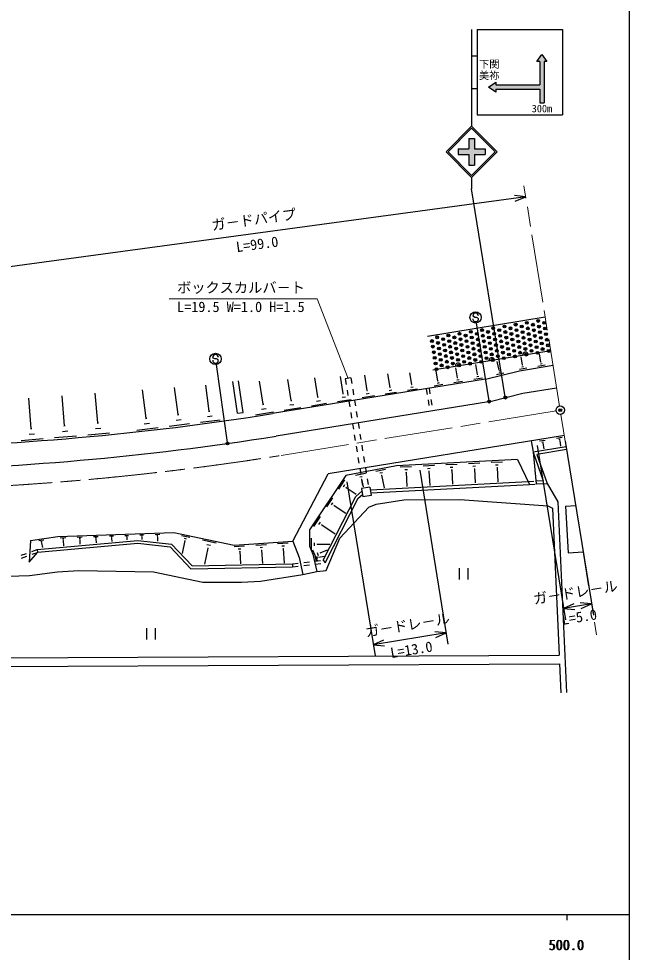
# Model space of a CAD drawing. Units: millimetres, scale not verified. Extents: x 0 to 700000, y -47500 to 447500.
# Drawn here: x 471554 to 579000, y 198357 to 362541 of the extents above; entities that cross this region are included whole.
import ezdxf
from ezdxf.enums import TextEntityAlignment as Align

# ---------------------------------------------------------------- set-up
doc = ezdxf.new("R2010")
doc.units = ezdxf.units.MM
doc.header["$LTSCALE"] = 1000
doc.header["$PDMODE"] = 32
doc.header["$PDSIZE"] = 500
doc.linetypes.add('CHAIN', pattern=[18.5, 12, -1.5, 3.5, -1.5])
doc.layers.add('M-TTL-BAND', color=7, linetype='Continuous', lineweight=25)
doc.layers.add('S-TTL', color=7, linetype='Continuous', lineweight=25)
doc.styles.add('@ＭＳ ゴシック', font='')
doc.styles.add('ＭＳ ゴシック', font='')
doc.styles.get('@ＭＳ ゴシック').set_extended_font_data('@MS Gothic')
doc.styles.get('ＭＳ ゴシック').set_extended_font_data('MS Gothic')

msp = doc.modelspace()

# ---------------------------------------------------------------- hatches: boundary and pattern name
at = {"layer": 'S-TTL'}
for points in [[(554247, 350515), (555497, 351390), (555497, 350890), (563247, 350890), (563247, 355015), (562747, 355015), (563622, 356265), (564497, 355015), (563997, 355015), (563997, 347765), (563247, 347765), (563247, 350140), (555497, 350140), (555497, 349640)], [(548887, 339630), (550748, 339630), (550748, 341490), (551748, 341490), (551748, 339630), (553607, 339630), (553607, 338630), (551748, 338630), (551747, 336770), (550747, 336770), (550748, 338630), (548887, 338630)]]:
    msp.add_hatch(color=256, dxfattribs=at).paths.add_polyline_path(points)

# ---------------------------------------------------------------- linework, layer by layer
at = {"layer": 'M-TTL-BAND'}
for p, q in [((579000, 20000), (579000, 370000)), ((40000, 205000), (579000, 205000)), ((568000, 205000), (568000, 204000))]:
    msp.add_line(p, q, dxfattribs=at)
at = {"layer": 'S-TTL'}
for p, q in [((551247, 360630), (551247, 343630)), ((552247, 360630), (552247, 345630)), ((552247, 360630), (567247, 360630)), ((567247, 360630), (567247, 345630)), ((551247, 356005), (552247, 356005)), ((562747, 355015), (563622, 356265)), ((563247, 355015), (562747, 355015)), ((563247, 355015), (563247, 350890)), ((563622, 356265), (564497, 355015)), ((563997, 355015), (563997, 347765)), ((564497, 355015), (563997, 355015)), ((554247, 350515), (555497, 351390)), ((555497, 351390), (555497, 350890)), ((551247, 350255), (552247, 350255)), ((555497, 349640), (554247, 350515)), ((555497, 350890), (563247, 350890)), ((555497, 350140), (555497, 349640)), ((555497, 350140), (563247, 350140)), ((563247, 350140), (563247, 347765)), ((563247, 347765), (563997, 347765)), ((552247, 345630), (567247, 345630)), ((546747, 339130), (551247, 343630)), ((547100, 339130), (551247, 343277)), ((555747, 339130), (551247, 343630)), ((555394, 339130), (551249, 343275)), ((550748, 341490), (551748, 341490)), ((550748, 341490), (550748, 339630)), ((551748, 341490), (551748, 339630)), ((546747, 339130), (551247, 334630)), ((547100, 339130), (551247, 334984)), ((548887, 339630), (548887, 338630)), ((548887, 339630), (550748, 339630)), ((548887, 338630), (550748, 338630)), ((550748, 338630), (550747, 336770)), ((551247, 334630), (555747, 339130)), ((551247, 334983), (555394, 339130)), ((551748, 338630), (551747, 336770)), ((551748, 339630), (553607, 339630)), ((551748, 338630), (553607, 338630)), ((553607, 339630), (553607, 338630)), ((550747, 336770), (551747, 336770)), ((551247, 334630), (551247, 332630)), ((557165, 296057), (551247, 332630)), ((560775, 331206), (465746, 318359)), ((560775, 331206), (558791, 331460)), ((558930, 330434), (560775, 331206)), ((564202, 310029), (543488, 306677)), ((551556, 310155), (551457, 310273)), ((551801, 310015), (551556, 310155)), ((552102, 310013), (551801, 310015)), ((552347, 309901), (552102, 310013)), ((554323, 295355), (552111, 309027)), ((552453, 309765), (552347, 309901)), ((565160, 304106), (544447, 300754)), ((505800, 302846), (505700, 302964)), ((506045, 302707), (505800, 302846)), ((506345, 302704), (506045, 302707)), ((506591, 302592), (506345, 302704)), ((506696, 302456), (506591, 302592)), ((556103, 300705), (555721, 302251)), ((560189, 301624), (559957, 303057)), ((563450, 302154), (563217, 303594)), ((563491, 302160), (563410, 302147)), ((508274, 288002), (506335, 301715)), ((545293, 298822), (545006, 300593)), ((548779, 299389), (548491, 301167)), ((552271, 299956), (551982, 301742)), ((553708, 299155), (559646, 300623)), ((556145, 300715), (556062, 300695)), ((559646, 300623), (565569, 301581)), ((560936, 301085), (559650, 300877)), ((560402, 301328), (560081, 301276)), ((560229, 301630), (560149, 301617)), ((564200, 301613), (562910, 301404)), ((563664, 301857), (563341, 301805)), ((511026, 293301), (510212, 298860)), ((514564, 294729), (513907, 298815)), ((553708, 299155), (516206, 293087)), ((519508, 295389), (518913, 299092)), ((524201, 296014), (523664, 299355)), ((528655, 296608), (528174, 299605)), ((530002, 299371), (529015, 299212)), ((529015, 299212), (529175, 298224)), ((530002, 299371), (530162, 298384)), ((532883, 297172), (532454, 299842)), ((536895, 297707), (536516, 300066)), ((540703, 298215), (540372, 300280)), ((545340, 298830), (545245, 298814)), ((549030, 299040), (548651, 298979)), ((548826, 299397), (548732, 299381)), ((553154, 299319), (551633, 299073)), ((552522, 299607), (552142, 299545)), ((552318, 299964), (552223, 299949)), ((556926, 300208), (555607, 299882)), ((556350, 300416), (556020, 300334)), ((493995, 292272), (493360, 297290)), ((499607, 292908), (498999, 297708)), ((505074, 293527), (504493, 298114)), ((510037, 293156), (509222, 298715)), ((529335, 297237), (529494, 296250)), ((530322, 297397), (530481, 296410)), ((532814, 297161), (532951, 297183)), ((536728, 297175), (537221, 297254)), ((536834, 297697), (536957, 297717)), ((539962, 297190), (541729, 297474)), ((540554, 297738), (540995, 297809)), ((540648, 298206), (540759, 298224)), ((543266, 297466), (543426, 296478)), ((543759, 297545), (543919, 296558)), ((546170, 298189), (544659, 297944)), ((545543, 298475), (545165, 298414)), ((549660, 298753), (548144, 298508)), ((560285, 296674), (566208, 297633)), ((473779, 290479), (473323, 295806)), ((479644, 290964), (479192, 296240)), ((485475, 291446), (485027, 296672)), ((524118, 296001), (524284, 296028)), ((527644, 295209), (530054, 295597)), ((528451, 295957), (529053, 296054)), ((528580, 296596), (528730, 296621)), ((531966, 295904), (534151, 296255)), ((532697, 296582), (533244, 296670)), ((536068, 296564), (538039, 296880)), ((544079, 295571), (544239, 294584)), ((554493, 295243), (560285, 296674)), ((514295, 293875), (515086, 294002)), ((514465, 294713), (514662, 294745)), ((554199, 295183), (516840, 289137)), ((518291, 293706), (521191, 294172)), ((519262, 294606), (519987, 294722)), ((519417, 295374), (519599, 295403)), ((523090, 294477), (525738, 294903)), ((523976, 295299), (524638, 295406)), ((529654, 295263), (529814, 294276)), ((530641, 295423), (530801, 294435)), ((543585, 295491), (543745, 294504)), ((493878, 292257), (494112, 292287)), ((499495, 292894), (499719, 292922)), ((504752, 292610), (505615, 292720)), ((504966, 293513), (505182, 293541)), ((510037, 293156), (511026, 293301)), ((513236, 292893), (516399, 293402)), ((529973, 293289), (530133, 292301)), ((530961, 293448), (531120, 292461)), ((479523, 290953), (479765, 290974)), ((485355, 291436), (485594, 291456)), ((492362, 290165), (496103, 290639)), ((493646, 291278), (494581, 291396)), ((498038, 290884), (501631, 291339)), ((499272, 291953), (500170, 292066)), ((503568, 291584), (507017, 292021)), ((530293, 291314), (530453, 290327)), ((531280, 291474), (531440, 290487)), ((473375, 289463), (474350, 289546)), ((473658, 290468), (473901, 290489)), ((477877, 288866), (481741, 289197)), ((479243, 289956), (480210, 290039)), ((483723, 289367), (487554, 289694)), ((485078, 290447), (486035, 290529)), ((567566, 289242), (526011, 282517)), ((530612, 289340), (530772, 288353)), ((531600, 289500), (531759, 288513)), ((471997, 288363), (475895, 288697)), ((530932, 287366), (531092, 286378)), ((531919, 287525), (532079, 286538)), ((561751, 288301), (562070, 286326)), ((562790, 287456), (567742, 256854)), ((563217, 288285), (564205, 288444)), ((563627, 288098), (563874, 288138)), ((563760, 287866), (563822, 287876)), ((563791, 287871), (563951, 286884)), ((566179, 288764), (567166, 288924)), ((566589, 288577), (566836, 288617)), ((566721, 288345), (566783, 288355)), ((566752, 288350), (566912, 287363)), ((567726, 288254), (572678, 257653)), ((567885, 287267), (562070, 286326)), ((562070, 286326), (563864, 281283)), ((562070, 286326), (562583, 280714)), ((567965, 286774), (562742, 285929)), ((562742, 285929), (564560, 280819)), ((531251, 285391), (531411, 284404)), ((532239, 285551), (532398, 284564)), ((559324, 285026), (538007, 283931)), ((546694, 284127), (548691, 284229)), ((550687, 284332), (552681, 284434)), ((554677, 284537), (556667, 284639)), ((555449, 284078), (555947, 284103)), ((559324, 285026), (561435, 280654)), ((519784, 270671), (526011, 282517)), ((538007, 283931), (529120, 282192)), ((530838, 282274), (532578, 282614)), ((531571, 283417), (531731, 282430)), ((532558, 283577), (532718, 282590)), ((534387, 282968), (536116, 283306)), ((535120, 282663), (535553, 282747)), ((538698, 283716), (540701, 283819)), ((539475, 283254), (539976, 283280)), ((539688, 282763), (539814, 282769)), ((539751, 282766), (539880, 280262)), ((542134, 283148), (547086, 252546)), ((542698, 283922), (544698, 284024)), ((543473, 283460), (543973, 283486)), ((543687, 282970), (543812, 282976)), ((543749, 282973), (543877, 280474)), ((547469, 283666), (547968, 283692)), ((547681, 283177), (547806, 283183)), ((547744, 283180), (547872, 280686)), ((551461, 283872), (551959, 283898)), ((551673, 283383), (551798, 283390)), ((551735, 283386), (551863, 280897)), ((555661, 283590), (555786, 283596)), ((555723, 283593), (555851, 281109)), ((529120, 282192), (522744, 272661)), ((528911, 281431), (527841, 279831)), ((529301, 281071), (534253, 250469)), ((531576, 281966), (532011, 282052)), ((531824, 281564), (531933, 281585)), ((531878, 281574), (532146, 280205)), ((531890, 281443), (532050, 280456)), ((532878, 281602), (533037, 280615)), ((533443, 279671), (561199, 281142)), ((535367, 282262), (535475, 282283)), ((535421, 282272), (535856, 280047)), ((561199, 281142), (562198, 281195)), ((563864, 281283), (562538, 281213)), ((562583, 280714), (564560, 280819)), ((564560, 280819), (566437, 277588)), ((528910, 280564), (528642, 280163)), ((529210, 280146), (529143, 280046)), ((529176, 280096), (530957, 278905)), ((530880, 278510), (531956, 279475)), ((533364, 280162), (531883, 279922)), ((531883, 279922), (532123, 278441)), ((533364, 280162), (533604, 278681)), ((533524, 279174), (561435, 280654)), ((561435, 280654), (562434, 280706)), ((525133, 267306), (530880, 278510)), ((525456, 266841), (531282, 278199)), ((526797, 278271), (525742, 276693)), ((531282, 278199), (532050, 278888)), ((533604, 278681), (532123, 278441)), ((534450, 277148), (539322, 277949)), ((539322, 277949), (549169, 277983)), ((549169, 277983), (564653, 276870)), ((566437, 277588), (567969, 244021)), ((526796, 277415), (526532, 277021)), ((527091, 277003), (527026, 276905)), ((527058, 276954), (529102, 275587)), ((528048, 271163), (533163, 276626)), ((533163, 276626), (534450, 277148)), ((564653, 276870), (565488, 276452)), ((565488, 276452), (566668, 250590)), ((567775, 276834), (569557, 276939)), ((567775, 276834), (568261, 268622)), ((524599, 274984), (523416, 273216)), ((522744, 272661), (522744, 269763)), ((524598, 274025), (524302, 273583)), ((524929, 273564), (524855, 273453)), ((524892, 273508), (527232, 271943)), ((473663, 270800), (478422, 271508)), ((478422, 271508), (498855, 272208)), ((478880, 271273), (479856, 271307)), ((479255, 271042), (479499, 271050)), ((481842, 271375), (482735, 271405)), ((482184, 271163), (482408, 271171)), ((482276, 270942), (482332, 270944)), ((482304, 270943), (482332, 270127)), ((484722, 271474), (485536, 271501)), ((485034, 271281), (485237, 271288)), ((485117, 271080), (485168, 271081)), ((485143, 271081), (485167, 270382)), ((487523, 271570), (488259, 271595)), ((487805, 271395), (487989, 271401)), ((487881, 271213), (487927, 271215)), ((487904, 271214), (487924, 270630)), ((490248, 271663), (490908, 271686)), ((490501, 271506), (490666, 271512)), ((490568, 271343), (490610, 271345)), ((490589, 271344), (490605, 270872)), ((492898, 271754), (493526, 271775)), ((493139, 271605), (493296, 271610)), ((493203, 271450), (493242, 271451)), ((493222, 271450), (493239, 270961)), ((495548, 271845), (496371, 271873)), ((495864, 271649), (496069, 271656)), ((495948, 271446), (495999, 271448)), ((495974, 271447), (496001, 270651)), ((498855, 272208), (509483, 269945)), ((500194, 271667), (501699, 271347)), ((500678, 271171), (501054, 271091)), ((522994, 271212), (522994, 269016)), ((525647, 265474), (528048, 271163)), ((473663, 270800), (473418, 266946)), ((474809, 269200), (492521, 270793)), ((474919, 268707), (492515, 270291)), ((475090, 270760), (475971, 270891)), ((475453, 270589), (475674, 270621)), ((475569, 270381), (475624, 270389)), ((475596, 270385), (475723, 269532)), ((479355, 270801), (479416, 270803)), ((479385, 270802), (479417, 269865)), ((492515, 270291), (498199, 269651)), ((492521, 270793), (498435, 270128)), ((498199, 269651), (501862, 265813)), ((498435, 270128), (502072, 266318)), ((500786, 270755), (500300, 268473)), ((500739, 270765), (500833, 270745)), ((503912, 270876), (506304, 270366)), ((504853, 269425), (504253, 266605)), ((504681, 270086), (505280, 269959)), ((504778, 269441), (504928, 269409)), ((509483, 269945), (519784, 270671)), ((509500, 269695), (511270, 269820)), ((510195, 269300), (510637, 269331)), ((513287, 269962), (515151, 270094)), ((514019, 269545), (514485, 269578)), ((517121, 270232), (518985, 270364)), ((517853, 269815), (518319, 269848)), ((518061, 269362), (518177, 269370)), ((518119, 269366), (518298, 266820)), ((519784, 270671), (520895, 267817)), ((522744, 269763), (523336, 268355)), ((523543, 270388), (523543, 269839)), ((524092, 270182), (524092, 270045)), ((524092, 270114), (526323, 270114)), ((471985, 268174), (472925, 268515)), ((472064, 267670), (473004, 268012)), ((473418, 266946), (474883, 268695)), ((473865, 268857), (474805, 269198)), ((473944, 268353), (474883, 268695)), ((474809, 269200), (474883, 268695)), ((510392, 268869), (510502, 268877)), ((510447, 268873), (510602, 266673)), ((514226, 269092), (514343, 269100)), ((514285, 269096), (514450, 266751)), ((520895, 267817), (521560, 264799)), ((523270, 269156), (524072, 267248)), ((523336, 268355), (524002, 265337)), ((523593, 268349), (523878, 267057)), ((524023, 267936), (524094, 267613)), ((524048, 268641), (524249, 268164)), ((524373, 267886), (524391, 267805)), ((524382, 267846), (525297, 268048)), ((524600, 268663), (524650, 268544)), ((524625, 268603), (525891, 269135)), ((568261, 268622), (570877, 268777)), ((501862, 265813), (519753, 266175)), ((502072, 266318), (519719, 266674)), ((519719, 266674), (520712, 266790)), ((519719, 266674), (519753, 266175)), ((519753, 266175), (520746, 266291)), ((521705, 266906), (522699, 267022)), ((521739, 266407), (522733, 266523)), ((523692, 267138), (524685, 267254)), ((523726, 266639), (524719, 266755)), ((525133, 267306), (525456, 266841)), ((464758, 264369), (473457, 264596)), ((473457, 264596), (478403, 265279)), ((478403, 265279), (482156, 265506)), ((482156, 265506), (495290, 265279)), ((495290, 265279), (503932, 263459)), ((514109, 263630), (521560, 264799)), ((521560, 264799), (524002, 265337)), ((524002, 265337), (525647, 265474)), ((549082, 265924), (549082, 263924)), ((550582, 265924), (550582, 263924)), ((503932, 263459), (510754, 263459)), ((510754, 263459), (514109, 263630)), ((569247, 259648), (567422, 258828)), ((572358, 259627), (567422, 258828)), ((572358, 259627), (570368, 259829)), ((570534, 258807), (572358, 259627)), ((567422, 258828), (569412, 258626)), ((494073, 255345), (494073, 253345)), ((495573, 255345), (495573, 253345)), ((546767, 254520), (533934, 252443)), ((546767, 254520), (544777, 254722)), ((544942, 253700), (546767, 254520)), ((535758, 253263), (533934, 252443)), ((533934, 252443), (535923, 252241)), ((445694, 250029), (566668, 250590)), ((445694, 248529), (566737, 249090)), ((566737, 249090), (566970, 243976))]:
    msp.add_line(p, q, dxfattribs=at)
at = {"layer": 'S-TTL', "color": 2, "linetype": 'CHAIN', "lineweight": 13}
for p, q in [((566727, 294424), (560457, 333170)), ((566107, 293564), (517394, 285681)), ((566967, 292943), (573237, 254198))]:
    msp.add_line(p, q, dxfattribs=at)
at = {"layer": 'S-TTL', "lineweight": 13}
for p, q in [((498054, 313288), (524054, 313288)), ((524054, 313288), (529509, 299291))]:
    msp.add_line(p, q, dxfattribs=at)
at = {"layer": 'S-TTL'}
for centre, radius in [((551951, 310014), 1000), ((506195, 302706), 1000), ((557189, 295909), 150), ((557189, 295909), 120), ((557189, 295909), 90), ((557189, 295909), 60), ((557189, 295909), 30), ((554347, 295207), 150), ((554347, 295207), 120), ((554347, 295207), 90), ((554347, 295207), 60), ((554347, 295207), 30), ((508295, 287853), 150), ((508295, 287853), 120), ((508295, 287853), 90), ((508295, 287853), 60), ((508295, 287853), 30)]:
    msp.add_circle(centre, radius, dxfattribs=at)
at = {"layer": 'S-TTL', "color": 3}
msp.add_circle((566847, 293684), 750, dxfattribs=at)
at = {"layer": 'S-TTL'}
for centre, radius, start, end in [((551957, 310269), 500, 359.55488, 179.55488), ((551953, 309769), 500, 179.55488, 359.55488), ((560718, 303387), 500, 9.19188, 189.19188), ((506196, 302460), 500, 179.55488, 359.55488), ((506200, 302960), 500, 359.55488, 179.55488), ((554795, 302429), 500, 9.19188, 189.19188), ((548872, 301470), 500, 9.19188, 189.19188), ((438789, 779464), 492500, 271.0236, 279.04393), ((438789, 779464), 496500, 271.0236, 279.04453)]:
    msp.add_arc(centre, radius, start, end, dxfattribs=at)
at = {"layer": 'S-TTL', "color": 2, "linetype": 'CHAIN', "lineweight": 13}
msp.add_arc((438789, 779464), 500000, 273.05763, 279.04504, dxfattribs=at)
at = {"layer": 'S-TTL'}
for p in [(557026, 308422), (559001, 308741), (560975, 309061), (562042, 308727), (562949, 309380), (564016, 309047), (547155, 306824), (549129, 307144), (550196, 306810), (551103, 307463), (552170, 307130), (553078, 307783), (553237, 306796), (554145, 307449), (555052, 308102), (555212, 307115), (556119, 307769), (556279, 306781), (557186, 307435), (558093, 308088), (558253, 307101), (559160, 307754), (560068, 308408), (560227, 307420), (561135, 308074), (561294, 307087), (562202, 307740), (563109, 308393), (563269, 307406), (564176, 308059), (564336, 307072), (544273, 305852), (545180, 306505), (545340, 305518), (546247, 306171), (546407, 305184), (547314, 305837), (548222, 306491), (548381, 305503), (549289, 306157), (549448, 305170), (550356, 305823), (551263, 306476), (551423, 305489), (552330, 306142), (552490, 305155), (553397, 305809), (554304, 306462), (554464, 305475), (555371, 306128), (555531, 305141), (556438, 305794), (557346, 306448), (557505, 305460), (558413, 306114), (559320, 306767), (559480, 305780), (560387, 306433), (560547, 305446), (561454, 306099), (562361, 306753), (562521, 305766), (563428, 306419), (563588, 305432), (564495, 306085), (544433, 304865), (544593, 303877), (545500, 304531), (545660, 303544), (546567, 304197), (547474, 304850), (547634, 303863), (548541, 304516), (548701, 303529), (549608, 304182), (550515, 304836), (550675, 303849), (551583, 304502), (551742, 303515), (552650, 304168), (553557, 304821), (553717, 303834), (554624, 304488), (554784, 303500), (555691, 304154), (556598, 304807), (556758, 303820), (557665, 304473), (558573, 305127), (558732, 304139), (559640, 304793), (559799, 303806), (560707, 304459), (561614, 305112), (561774, 304125), (562681, 304778), (562841, 303791), (563748, 304445), (564655, 305098), (564815, 304111), (544752, 302890), (544912, 301903), (545819, 302556), (546727, 303210), (546886, 302223), (547794, 302876), (547953, 301889), (548861, 302542), (549768, 303195), (549928, 302208), (550835, 302861), (550995, 301874), (551902, 302528), (552809, 303181), (552969, 302194), (553876, 302847), (554943, 302513), (555851, 303167), (556918, 302833), (557825, 303486), (558892, 303152), (560866, 303472), (545072, 300916), (545979, 301569), (547046, 301235), (549020, 301555), (557189, 295909), (554347, 295207), (508295, 287853)]:
    msp.add_point(p, dxfattribs=at)
at = {"layer": 'S-TTL', "color": 6}
msp.add_point((566847, 293684), dxfattribs=at)
at = {"layer": 'S-TTL', "color": 3}
msp.add_point((566847, 293684), dxfattribs=at)
msp.add_point((566847, 293684), dxfattribs=at)

# ---------------------------------------------------------------- texts
at = {"layer": 'M-TTL-BAND', "style": 'ＭＳ ゴシック'}
for p in [(567844, 198195), (568000, 198195)]:
    msp.add_text('500.0', height=1833, dxfattribs=at).set_placement(p, align=Align.BOTTOM_CENTER)
at = {"layer": 'S-TTL', "style": 'ＭＳ ゴシック'}
for s, height, p in [('下関', 1320, (552547, 353490)), ('美祢', 1320, (552547, 351490)), ('ボックスカルバ－ト', 1833, (499429, 313788))]:
    msp.add_text(s, height=height, dxfattribs=at).set_placement(p, align=Align.BOTTOM_LEFT)
msp.add_text('300m', height=1320, dxfattribs=at).set_placement((563622, 347395), align=Align.TOP_CENTER)
for s, rotation, p in [('ガ－ドパイプ', 7.699, (513127, 325773)), ('ガ－ドレ－ル', 9.192, (569730, 260215)), ('ガ－ドレ－ル', 9.192, (540190, 254469))]:
    msp.add_text(s, height=1833, rotation=rotation, dxfattribs=at).set_placement(p, align=Align.BOTTOM_CENTER)
at = {"layer": 'S-TTL', "style": '@ＭＳ ゴシック'}
for s, rotation, p in [('L=99.0', 7.699, (513395, 323791)), ('L=5.0', 9.192, (570050, 258240)), ('L=13.0', 9.192, (540510, 252495))]:
    msp.add_text(s, height=1833, rotation=rotation, dxfattribs=at).set_placement(p, align=Align.TOP_CENTER)
at = {"layer": 'S-TTL', "style": 'ＭＳ ゴシック'}
msp.add_text('L=19.5 W=1.0 H=1.5', height=1833, dxfattribs=at).set_placement((499429, 312788), align=Align.TOP_LEFT)

doc.saveas('drawing.dxf')
